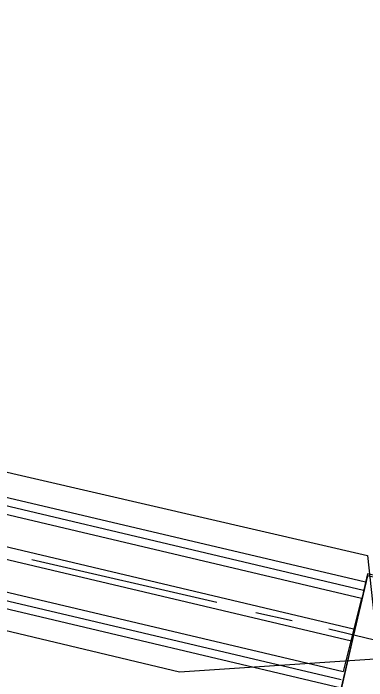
# Model space of a CAD drawing. Header units: feet. Extents: x -84 to 198, y -22 to 181.
# Drawn here: x 117.76 to 120.073, y 74.984 to 79.358 of the extents above; entities that cross this region are included whole.
import ezdxf

# ---------------------------------------------------------------- set-up
doc = ezdxf.new("R2010")
doc.units = ezdxf.units.FT
doc.layers.add('A-AREA-UNIDAD', color=30, linetype='CONTINUOUS')
doc.layers.add('A-LINEA', color=7, linetype='CONTINUOUS')

msp = doc.modelspace()

# ---------------------------------------------------------------- linework, layer by layer
at = {"layer": 'A-AREA-UNIDAD'}
for points in [[(68.192, 96.0533), (66.432, 88.7289), (77.408, 86.08), (78.32, 86.0089), (78.368, 85.6), (100.992, 80.2489), (101.2, 80.6933), (102.208, 80.6933), (104.608, 80.0889), (104.72, 79.36), (120.08, 75.8044), (120.128, 75.36), (121.68, 75.2), (129.568, 73.3689), (129.68, 73.12), (130.56, 76.0889), (131.92, 79.2), (133.68, 82.1689), (136.352, 85.6533)], [(124.96, 37.4044), (126.672, 40.2489), (128.032, 43.2), (129.152, 46.6844), (129.84, 50.3644), (130.048, 53.3333), (129.92, 56.4444), (128.832, 62.4889), (128.56, 65.44), (128.64, 68.96), (129.28, 72.8), (120.64, 74.7733), (120.608, 75.0044), (120.192, 75.1289), (118.848, 75.04), (104.4, 78.4889), (104.24, 78.0444), (102.912, 78.1333), (100.928, 78.6133), (100.832, 79.3244), (78.208, 84.6933)]]:
    msp.add_lwpolyline(points, dxfattribs=at)
at = {"layer": 'A-LINEA'}
for p, q in [((104.2933, 79.3511), (120.0667, 75.6311)), ((104.28, 79.3111), (120.0533, 75.5778)), ((104.28, 79.2578), (120.04, 75.5244)), ((104.2267, 79.0578), (119.9867, 75.3244)), ((104.2133, 78.9778), (119.9733, 75.2444)), ((104.16, 78.7644), (119.92, 75.0444)), ((104.1467, 78.7111), (119.9067, 74.9911)), ((104.1333, 78.6711), (119.9067, 74.9378)), ((117.88, 75.7778), (119.0933, 75.4978)), ((120.04, 75.5244), (119.92, 75.0444)), ((119.3467, 75.4311), (119.5867, 75.3778)), ((119.8267, 75.3244), (121.04, 75.0311))]:
    msp.add_line(p, q, dxfattribs=at)
for points in [[(119.8933, 74.8711), (120.6933, 74.6844), (120.8933, 75.4978), (120.08, 75.6844), (119.8933, 74.8711)], [(119.8933, 74.8844), (120.6933, 74.6978), (120.88, 75.4844), (120.08, 75.6711), (119.8933, 74.8844)]]:
    msp.add_lwpolyline(points, dxfattribs=at)

doc.saveas('drawing.dxf')
